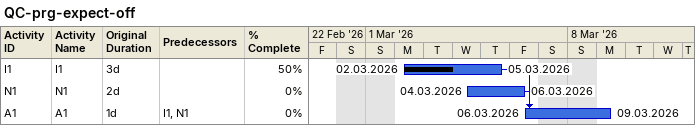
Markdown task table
QC-prg-expect-off

| ID | Task | Original duration | Start | Finish | Predecessors | % complete |
|---|---|---|---|---|---|---|
| I1 | I1 | 3d | 2026-03-02 | 2026-03-05 |  | 50 |
| N1 | N1 | 2d | 2026-03-04 | 2026-03-06 |  | 0 |
| A1 | A1 | 1d | 2026-03-06 | 2026-03-09 | I1, N1 | 0 |
